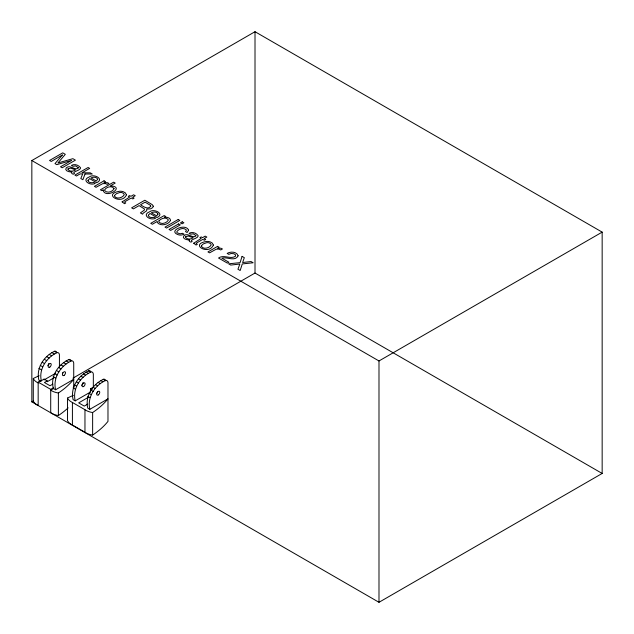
<?xml version="1.0" encoding="UTF-8"?>
<svg xmlns="http://www.w3.org/2000/svg" width="634" height="634" viewBox="0 0 634 634"><rect width="100%" height="100%" fill="white"/><g stroke="black" fill="none" stroke-linecap="round" stroke-linejoin="round"><path stroke-width="0.95" d="M40.956 381.319L38.864 380.107C35.932 368.077 44.118 355.674 54.976 351.141A5.238 3.027 -60 0 1 56.585 352.068M39.173 375.764A101.575 58.645 0 0 0 33.285 378.498L33.285 401.045A14.733 8.504 0 0 0 38.167 405.475L38.167 382.12L41.305 380.709C38.555 368.94 46.884 356.982 57.417 352.552A5.238 3.027 -60 0 1 59.43 354.945L59.43 367.506M53.502 388.563L55.594 389.767L73.726 379.306A101.575 58.645 0 0 1 58.383 392.993A14.733 8.504 0 0 1 50.712 390.172L53.502 388.563L53.153 387.556C50.411 375.78 58.74 363.829 69.272 359.399A5.238 3.027 -60 0 1 70.881 360.318M55.594 389.767C52.67 377.713 60.848 365.374 71.713 360.801A5.238 3.027 -60 0 1 73.726 363.203L73.726 388.127M90.543 392.002L75.2 400.862L73.108 399.65C70.176 387.62 78.362 375.217 89.228 370.684A5.238 3.027 -60 0 1 90.836 371.611M75.2 400.862C72.268 388.808 80.463 376.461 91.32 371.896A5.238 3.027 -60 0 1 93.333 374.29L93.333 387.168L90.543 388.785L90.543 391.194M73.417 395.315A101.575 58.645 0 0 0 67.529 398.041L67.529 420.588A14.733 8.504 0 0 0 72.411 425.018L84.964 432.261A14.733 8.504 0 0 0 92.635 435.082L92.635 412.536A101.575 58.645 0 0 0 107.978 398.849L89.846 409.31L87.754 408.106C84.821 396.076 93.008 383.673 103.865 379.14A5.238 3.027 -60 0 1 105.759 380.733M89.846 409.31C86.913 397.288 95.1 384.886 105.957 380.345A5.238 3.027 -60 0 1 107.978 382.746L107.978 421.388A101.575 58.645 0 0 1 92.635 435.082M31.843 160.545L255.011 31.7L602.157 232.123L602.157 473.455L378.989 602.3L31.843 401.877L31.843 160.545L378.989 360.968L602.157 232.123M41.305 380.709L44.095 379.1L47.233 380.915L47.233 381.716L53.922 377.856M55.808 373.141L44.095 379.909L44.095 379.1M47.233 380.915L44.443 382.524L50.015 385.741L52.804 384.133M38.167 382.12L50.712 389.371L53.502 387.754M31.843 401.877L33.554 400.886M72.886 378.181L255.011 273.032L602.157 473.455M88.063 397.463L78.687 402.875L84.267 406.093L87.674 404.127M90.599 371.992L88.506 370.779M103.152 379.235L105.244 380.44M54.262 351.236L56.703 352.647M68.559 359.494L71 360.897M86.073 372.095L88.158 373.299M100.711 380.551L102.803 381.755M51.822 352.552L54.262 353.962M66.118 360.801L68.559 362.212M83.474 373.941L85.566 375.146M98.119 382.389L100.212 383.602M49.23 354.398L51.663 355.801M63.519 362.648L65.96 364.059M80.962 376.208L83.046 377.42M95.599 384.664L97.691 385.868M46.71 356.665L49.151 358.075M61.007 364.915L63.448 366.325M78.584 378.847L80.676 380.059M93.23 387.303L95.322 388.507M44.34 359.304L46.781 360.714M58.637 367.562L61.078 368.964M90.543 388.785L92.215 389.752M76.421 381.787L78.513 382.999M91.066 390.243L93.158 391.447M42.177 362.244L44.618 363.654M56.474 370.502L58.914 371.904M74.519 384.957L76.611 386.161M89.164 393.413L91.256 394.617M40.275 365.414L42.716 366.824M54.564 373.664L57.005 375.074M73.108 387.889L75.2 389.094M87.754 396.337L89.846 397.55M38.864 368.338L41.305 369.749M53.153 376.596L55.594 378.007M67.529 398.041A14.733 8.504 0 0 0 72.411 402.471L84.964 409.715A14.733 8.504 0 0 0 92.635 412.536M378.989 360.968L378.989 602.3M255.011 31.7L255.011 273.032M84.964 409.715L84.964 432.261M72.411 402.471L72.411 425.018M58.383 392.993L58.383 415.539A14.733 8.504 0 0 1 50.712 412.718L50.712 389.371M68.147 407.852A101.575 58.645 0 0 1 58.383 415.539M38.167 382.928A14.733 8.504 0 0 1 33.285 378.498M48.739 363.456A2.171 1.252 -60 0 1 48.398 364.479M48.097 364.962A2.171 1.252 -60 0 1 47.74 365.374M62.695 372.729A2.171 1.252 -60 0 1 62.394 373.212M83.006 382.524A2.171 1.252 -60 0 1 81.596 385.242M97.628 391.455A2.171 1.252 -60 0 1 96.637 393.373M188.599 230.221L187.101 232.504L185.532 231.592L186.356 230.364L186.127 229.722C183.424 227.257 178.82 228.906 176.91 231.568A2.805 1.617 0 0 0 177.29 232.86L180.048 233.819L182.552 233.312L184.122 234.223L181.99 234.905A4.668 2.694 0 0 1 179.01 234.952C166.48 231.323 185.707 222.582 188.599 230.221M122.132 201.874L124.47 203.712L125.746 202.975L124.621 202.246L124.953 201.66L131.238 198.038L132.775 198.925L134.091 198.157L132.554 197.269L135.24 195.724L133.608 194.781L130.921 196.326L129.621 195.573L128.298 196.342L129.598 197.095L122.132 201.874M193.719 243.202L196.065 245.049L197.34 244.312L196.215 243.583L196.548 242.996L202.832 239.367L204.362 240.254L205.685 239.493L204.148 238.606L206.835 237.053L205.202 236.11L202.515 237.663L201.208 236.91L199.892 237.671L201.192 238.424L193.719 243.202M87.975 180.397C88.269 182.814 91.803 183.075 93.689 182.457L95.274 183.377C90.377 186.198 80.716 180.183 89.418 176.862C93.602 173.423 104.768 179.002 96.685 182.719L89.64 178.645L87.975 180.397M148.324 215.243C148.61 217.652 152.144 217.914 154.03 217.296L155.623 218.215C150.718 221.036 141.057 215.021 149.759 211.701C153.943 208.261 165.109 213.84 157.034 217.557L149.981 213.484L148.324 215.243M78.251 167.661L78.204 168.192C74.653 170.768 70.041 164.206 66.253 167.867C63.963 170.895 69.867 172.305 72.03 171.965L71.42 172.646L72.046 173.684L73.322 174.239L74.511 173.542C71.032 171.917 80.312 170.665 80.542 168.145L80.455 167.669C78.561 164.951 74.416 163.659 71.444 165.379L72.95 166.251L75.684 165.942L78.251 167.661M195.874 235.563L195.827 236.102C192.276 238.677 187.664 232.107 183.876 235.777C181.578 238.804 187.49 240.215 189.653 239.874L189.043 240.548L189.669 241.594L190.945 242.14L192.134 241.451C188.655 239.826 197.935 238.574 198.165 236.054L198.077 235.579C196.183 232.86 192.039 231.568 189.067 233.288L190.572 234.16L193.307 233.851L195.874 235.563M114.485 195.565L114.429 196.049C116.466 199.678 122.727 197.856 124.272 194.662L123.757 193.6L122.307 192.744A3.115 1.799 0 0 0 119.778 192.514L116.379 193.695L114.485 195.565M201.43 245.762L201.366 246.238C203.403 249.875 209.664 248.052 211.209 244.851L210.702 243.789L209.244 242.941A3.115 1.799 0 0 0 206.716 242.703L203.316 243.892L201.43 245.762M153.293 206.216L152.659 207.651L150.527 208.871L146.716 209.069L146.684 210.781L143.125 213.206L142.595 214.181L140.399 212.913L144.251 210.195L144.512 209.03L139.084 205.614L133.417 208.879L131.634 207.849L144.829 200.233L152.208 204.616L153.293 206.216M114.057 188.615C112.812 191.833 106.948 193.711 104.642 190.509L104.61 189.923C106.219 186.919 112.115 185.191 114.057 188.615M103.104 189.962C104.872 199.726 126.301 186.824 110.411 185.833L115.198 183.067L113.629 182.164L100.378 189.812L101.876 190.668L103.104 189.962M126.428 194.844C121.982 205.63 101.915 193.98 119.778 191.238A5.619 3.241 0 0 1 123.448 191.801L125.342 192.871L126.428 194.844M213.365 245.041C208.927 255.827 188.853 244.169 206.716 241.427A5.619 3.241 0 0 1 210.385 241.99L212.279 243.068L213.365 245.041M68.012 168.89L67.917 169.381C69.566 171.759 73.457 171.576 75.573 169.833L70.604 168.105L68.012 168.89M185.635 236.799L185.54 237.29C187.188 239.668 191.08 239.486 193.196 237.742L188.227 236.014L185.635 236.799M97.66 179.263L96.313 181.015L90.963 177.932C92.992 176.886 96.701 176.72 97.66 179.263M158.001 214.102L156.653 215.853L151.312 212.77C153.333 211.724 157.042 211.558 158.001 214.102M150.781 206.113C148.602 210.187 143.038 206.494 140.574 204.75L145.083 202.151L150.203 205.186L150.781 206.113M238.138 255.811C235.079 261.953 226.909 256.524 221.876 258.189L228.906 262.246L227.376 263.126L218.54 258.03C223.77 254.186 230.443 259.678 235.476 256.263L235.452 254.789L233.764 253.711L231.053 253.505L228.803 254.369L227.162 253.418C230.451 251.27 236.831 251.603 238.138 255.811M170.53 220.378C168.462 224.793 160.6 226.576 157.327 222.51L157.295 221.417L152.382 224.262L150.757 223.327L164.174 215.576L165.751 216.487L164.475 217.224C166.718 217.018 170.34 217.597 170.53 220.378M242.077 256.374L240.072 262.642L228.581 263.823L230.736 265.067L239.818 264.045L237.948 269.236L240.167 270.512L242.291 263.926L253.156 262.769L251.024 261.541L242.632 262.524L244.312 257.666L242.077 256.374M85.019 173.985L82.888 179.707L80.819 178.519L82.674 173.978L80.074 173.914L76.46 175.998L74.907 175.103L88.11 167.479L89.663 168.382L82 172.805L90.234 172.836L92.302 174.033L85.019 173.985M159.063 220.711L158.833 221.868C161.195 224.912 166.52 223.176 168.248 220.283L168.232 219.697C166.005 216.646 161.226 218.413 159.063 220.711M62.346 154.997L55.007 163.612L56.775 164.634L71.674 160.378L60.507 166.79L62.203 167.764L75.406 160.148L72.87 158.682L57.948 162.954L65.31 154.324L62.75 152.842L49.555 160.465L51.259 161.448L62.346 154.997M104.047 180.817L94.426 186.372L96.043 187.299L102.708 183.646L105.434 183.559L107.194 184.399L108.897 183.416L107.344 182.671L103.921 182.663L105.585 181.696L104.047 180.817M178.202 219.499L164.998 227.115L166.623 228.05L179.818 220.426L178.202 219.499M178.622 223.921L169.048 229.453L170.689 230.404L180.27 224.872L178.622 223.921M182.243 221.829L180.413 222.891L182.053 223.834L183.892 222.78L182.243 221.829M217.581 246.364L207.96 251.92L209.577 252.847L216.242 249.194L218.968 249.107L220.727 249.954L222.431 248.964L220.878 248.219L217.454 248.211L219.118 247.252L217.581 246.364M64.089 375.36A2.171 1.252 -60 0 0 65.231 371.936A2.171 1.252 -60 0 0 62.576 373.703A2.171 1.252 -60 0 0 64.089 375.36M49.793 367.11A2.171 1.252 -60 0 0 50.934 363.678A2.171 1.252 -60 0 0 48.287 365.453A2.171 1.252 -60 0 0 49.793 367.11M83.688 386.455A2.171 1.252 -60 0 0 84.829 383.023A2.171 1.252 -60 0 0 82.182 384.798A2.171 1.252 -60 0 0 83.688 386.455M98.333 394.903A2.171 1.252 -60 0 0 99.475 391.479A2.171 1.252 -60 0 0 96.828 393.246A2.171 1.252 -60 0 0 98.333 394.903"/></g></svg>
